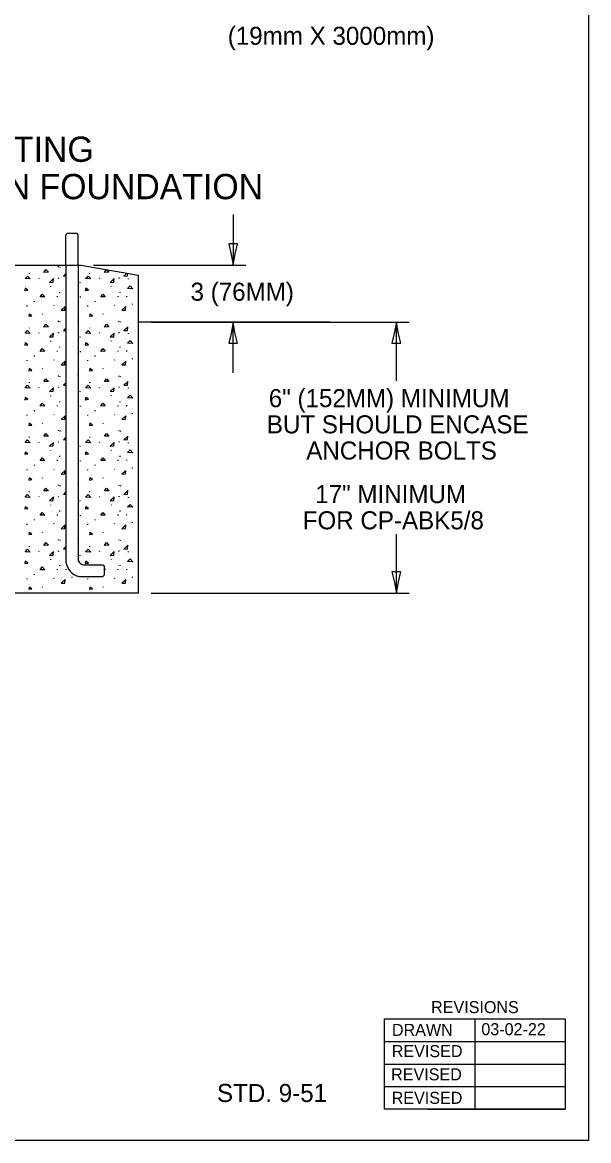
# Model space of a CAD drawing. Extents: x 1568201 to 1568989, y 1584546 to 1585546.
# Drawn here: x 1568800.6 to 1568988.6, y 1584546.5 to 1584918.1 of the extents above; entities that cross this region are included whole.
import ezdxf

# ---------------------------------------------------------------- set-up
doc = ezdxf.new("R2010")
doc.units = 0
doc.layers.add('Level 59', color=7, linetype='Continuous')
doc.layers.add('Sheets_General Details', color=7, linetype='Continuous')

msp = doc.modelspace()

# ---------------------------------------------------------------- linework, layer by layer
at = {"layer": 'Level 59'}
for p, q in [((1568920.89, 1584556.94), (1568920.89, 1584586.94)), ((1568920.89, 1584586.94), (1568980.89, 1584586.94)), ((1568950.89, 1584586.94), (1568950.89, 1584556.94)), ((1568980.89, 1584586.09), (1568980.89, 1584556.94)), ((1568920.89, 1584579.44), (1568980.89, 1584579.44)), ((1568920.89, 1584571.94), (1568980.89, 1584571.94)), ((1568920.89, 1584564.44), (1568980.89, 1584564.44)), ((1568935.17, 1584556.94), (1568980.89, 1584556.94))]:
    msp.add_line(p, q, dxfattribs=at)
msp.add_lwpolyline([(1568920.89, 1584556.94), (1568920.89, 1584586.94), (1568980.89, 1584586.94), (1568980.89, 1584556.94)], close=True, dxfattribs=at)
at = {"layer": 'Sheets_General Details'}
for p, q in [((1568870.57, 1584854.29), (1568870.57, 1584837.49)), ((1568818.71, 1584847.95), (1568815.43, 1584847.95)), ((1568819.11, 1584847.52), (1568818.71, 1584847.95)), ((1568819.11, 1584837.49), (1568819.11, 1584847.52)), ((1568812.54, 1584836.77), (1568812.59, 1584837.05)), ((1568813.08, 1584836.61), (1568813.14, 1584836.88)), ((1568815.03, 1584837.49), (1568815.03, 1584738.76)), ((1568819.11, 1584837.49), (1568819.11, 1584739.25)), ((1568819.14, 1584837.23), (1568819.14, 1584837.46)), ((1568824.18, 1584837.49), (1568874.77, 1584837.49)), ((1568802.88, 1584834.6), (1568802.91, 1584834.81)), ((1568806.05, 1584832.98), (1568806.14, 1584833.19)), ((1568812.59, 1584833.02), (1568812.62, 1584833.3)), ((1568819.7, 1584831.6), (1568819.7, 1584831.81)), ((1568823, 1584834.6), (1568823.02, 1584834.81)), ((1568826.17, 1584832.98), (1568826.26, 1584833.19)), ((1568832.71, 1584833.02), (1568832.74, 1584833.3)), ((1568835.5, 1584833.9), (1568835.56, 1584834.74)), ((1568835.83, 1584832.73), (1568835.83, 1584832.96)), ((1568839.12, 1584728.48), (1568839.12, 1584834.11)), ((1568810.05, 1584830.23), (1568809.97, 1584830.42)), ((1568812.97, 1584828.2), (1568812.97, 1584828.47)), ((1568830.17, 1584830.23), (1568830.08, 1584830.42)), ((1568833.09, 1584828.2), (1568833.09, 1584828.47)), ((1568802.2, 1584823.75), (1568802.2, 1584824.01)), ((1568804.58, 1584825.25), (1568804.58, 1584825.51)), ((1568811.12, 1584823.94), (1568811.04, 1584824.12)), ((1568812.27, 1584826.86), (1568812.27, 1584827.13)), ((1568819.9, 1584826.71), (1568819.9, 1584826.98)), ((1568822.31, 1584823.75), (1568822.31, 1584824.01)), ((1568824.69, 1584825.25), (1568824.69, 1584825.51)), ((1568831.23, 1584823.94), (1568831.16, 1584824.12)), ((1568832.39, 1584826.86), (1568832.39, 1584827.13)), ((1568835.21, 1584826.92), (1568835.21, 1584827.18)), ((1568837.18, 1584824.33), (1568837.18, 1584824.57)), ((1568807.25, 1584821.14), (1568807.36, 1584821.35)), ((1568827.37, 1584821.14), (1568827.48, 1584821.35)), ((1568802.88, 1584816.45), (1568802.91, 1584816.66)), ((1568812.54, 1584818.63), (1568812.59, 1584818.9)), ((1568813.08, 1584818.47), (1568813.14, 1584818.73)), ((1568819.14, 1584819.08), (1568819.14, 1584819.32)), ((1568823, 1584816.45), (1568823.02, 1584816.66)), ((1568832.65, 1584818.63), (1568832.71, 1584818.9)), ((1568833.19, 1584818.47), (1568833.25, 1584818.73)), ((1568902.75, 1584818.5), (1568839.12, 1584818.5)), ((1568843.32, 1584818.5), (1568874.77, 1584818.5)), ((1568843.32, 1584818.5), (1568928.98, 1584818.5)), ((1568870.57, 1584801.7), (1568870.57, 1584818.5)), ((1568924.78, 1584799.05), (1568924.78, 1584818.5)), ((1568806.05, 1584814.84), (1568806.14, 1584815.05)), ((1568812.59, 1584814.88), (1568812.62, 1584815.15)), ((1568819.7, 1584813.45), (1568819.7, 1584813.66)), ((1568826.17, 1584814.84), (1568826.26, 1584815.05)), ((1568832.71, 1584814.88), (1568832.74, 1584815.15)), ((1568835.83, 1584814.58), (1568835.83, 1584814.82)), ((1568810.05, 1584812.09), (1568809.97, 1584812.28)), ((1568812.27, 1584808.72), (1568812.27, 1584808.98)), ((1568812.97, 1584810.05), (1568812.97, 1584810.32)), ((1568830.17, 1584812.09), (1568830.08, 1584812.28)), ((1568832.39, 1584808.72), (1568832.39, 1584808.98)), ((1568833.09, 1584810.05), (1568833.09, 1584810.32)), ((1568835.21, 1584808.78), (1568835.21, 1584809.03)), ((1568802.2, 1584805.6), (1568802.2, 1584805.87)), ((1568804.58, 1584807.1), (1568804.58, 1584807.37)), ((1568811.12, 1584805.79), (1568811.04, 1584805.98)), ((1568819.9, 1584808.57), (1568819.9, 1584808.83)), ((1568822.31, 1584805.6), (1568822.31, 1584805.87)), ((1568824.69, 1584807.1), (1568824.69, 1584807.37)), ((1568831.23, 1584805.79), (1568831.16, 1584805.98)), ((1568837.18, 1584806.19), (1568837.18, 1584806.42)), ((1568807.25, 1584802.99), (1568807.36, 1584803.2)), ((1568827.37, 1584802.99), (1568827.48, 1584803.2)), ((1568802.88, 1584798.31), (1568802.91, 1584798.52)), ((1568812.54, 1584800.48), (1568812.59, 1584800.76)), ((1568813.08, 1584800.32), (1568813.14, 1584800.59)), ((1568819.14, 1584800.94), (1568819.14, 1584801.17)), ((1568823, 1584798.31), (1568823.02, 1584798.52)), ((1568832.65, 1584800.48), (1568832.71, 1584800.76)), ((1568833.19, 1584800.32), (1568833.25, 1584800.59)), ((1568806.05, 1584796.69), (1568806.14, 1584796.9)), ((1568810.05, 1584793.94), (1568809.97, 1584794.13)), ((1568812.59, 1584796.73), (1568812.62, 1584797.01)), ((1568819.7, 1584795.31), (1568819.7, 1584795.52)), ((1568826.17, 1584796.69), (1568826.26, 1584796.9)), ((1568830.17, 1584793.94), (1568830.08, 1584794.13)), ((1568832.71, 1584796.73), (1568832.74, 1584797.01)), ((1568835.83, 1584796.44), (1568835.83, 1584796.67)), ((1568812.27, 1584790.57), (1568812.27, 1584790.84)), ((1568812.97, 1584791.91), (1568812.97, 1584792.18)), ((1568819.9, 1584790.42), (1568819.9, 1584790.69)), ((1568832.39, 1584790.57), (1568832.39, 1584790.84)), ((1568833.09, 1584791.91), (1568833.09, 1584792.18)), ((1568835.21, 1584790.63), (1568835.21, 1584790.89)), ((1568802.2, 1584787.46), (1568802.2, 1584787.72)), ((1568804.58, 1584788.96), (1568804.58, 1584789.22)), ((1568811.12, 1584787.65), (1568811.04, 1584787.83)), ((1568822.31, 1584787.46), (1568822.31, 1584787.72)), ((1568824.69, 1584788.96), (1568824.69, 1584789.22)), ((1568831.23, 1584787.65), (1568831.16, 1584787.83)), ((1568837.18, 1584788.04), (1568837.18, 1584788.28)), ((1568807.25, 1584784.85), (1568807.36, 1584785.06)), ((1568819.14, 1584782.8), (1568819.14, 1584783.03)), ((1568827.37, 1584784.85), (1568827.48, 1584785.06)), ((1568802.88, 1584780.16), (1568802.91, 1584780.37)), ((1568812.54, 1584782.34), (1568812.59, 1584782.61)), ((1568813.08, 1584782.18), (1568813.14, 1584782.44)), ((1568823, 1584780.16), (1568823.02, 1584780.37)), ((1568832.65, 1584782.34), (1568832.71, 1584782.61)), ((1568833.19, 1584782.18), (1568833.25, 1584782.44)), ((1568806.05, 1584778.55), (1568806.14, 1584778.76)), ((1568810.05, 1584775.8), (1568809.97, 1584775.99)), ((1568812.59, 1584778.59), (1568812.62, 1584778.86)), ((1568819.7, 1584777.16), (1568819.7, 1584777.37)), ((1568826.17, 1584778.55), (1568826.26, 1584778.76)), ((1568830.17, 1584775.8), (1568830.08, 1584775.99)), ((1568832.71, 1584778.59), (1568832.74, 1584778.86)), ((1568835.83, 1584778.3), (1568835.83, 1584778.53)), ((1568812.27, 1584772.43), (1568812.27, 1584772.69)), ((1568812.97, 1584773.76), (1568812.97, 1584774.03)), ((1568819.9, 1584772.28), (1568819.9, 1584772.54)), ((1568832.39, 1584772.43), (1568832.39, 1584772.69)), ((1568833.09, 1584773.76), (1568833.09, 1584774.03)), ((1568835.21, 1584772.49), (1568835.21, 1584772.75)), ((1568802.2, 1584769.32), (1568802.2, 1584769.58)), ((1568804.58, 1584770.81), (1568804.58, 1584771.08)), ((1568811.12, 1584769.5), (1568811.04, 1584769.69)), ((1568822.31, 1584769.32), (1568822.31, 1584769.58)), ((1568824.69, 1584770.81), (1568824.69, 1584771.08)), ((1568831.23, 1584769.5), (1568831.16, 1584769.69)), ((1568837.18, 1584769.9), (1568837.18, 1584770.13)), ((1568807.25, 1584766.7), (1568807.36, 1584766.91)), ((1568812.54, 1584764.2), (1568812.59, 1584764.47)), ((1568819.14, 1584764.65), (1568819.14, 1584764.88)), ((1568827.37, 1584766.7), (1568827.48, 1584766.91)), ((1568832.65, 1584764.2), (1568832.71, 1584764.47)), ((1568802.88, 1584762.02), (1568802.91, 1584762.23)), ((1568812.59, 1584760.45), (1568812.62, 1584760.72)), ((1568813.08, 1584764.04), (1568813.14, 1584764.3)), ((1568823, 1584762.02), (1568823.02, 1584762.23)), ((1568832.71, 1584760.45), (1568832.74, 1584760.72)), ((1568833.19, 1584764.04), (1568833.25, 1584764.3)), ((1568806.05, 1584760.4), (1568806.14, 1584760.61)), ((1568810.05, 1584757.65), (1568809.97, 1584757.84)), ((1568819.7, 1584759.02), (1568819.7, 1584759.23)), ((1568826.17, 1584760.4), (1568826.26, 1584760.61)), ((1568830.17, 1584757.65), (1568830.08, 1584757.84)), ((1568835.83, 1584760.15), (1568835.83, 1584760.38)), ((1568812.27, 1584754.28), (1568812.27, 1584754.55)), ((1568812.97, 1584755.62), (1568812.97, 1584755.89)), ((1568819.9, 1584754.13), (1568819.9, 1584754.4)), ((1568832.39, 1584754.28), (1568832.39, 1584754.55)), ((1568833.09, 1584755.62), (1568833.09, 1584755.89)), ((1568835.21, 1584754.34), (1568835.21, 1584754.6)), ((1568802.2, 1584751.17), (1568802.2, 1584751.43)), ((1568804.58, 1584752.67), (1568804.58, 1584752.93)), ((1568811.12, 1584751.36), (1568811.04, 1584751.54)), ((1568822.31, 1584751.17), (1568822.31, 1584751.43)), ((1568824.69, 1584752.67), (1568824.69, 1584752.93)), ((1568831.23, 1584751.36), (1568831.16, 1584751.54)), ((1568837.18, 1584751.75), (1568837.18, 1584751.99)), ((1568807.25, 1584748.56), (1568807.36, 1584748.77)), ((1568812.54, 1584746.05), (1568812.59, 1584746.32)), ((1568813.08, 1584745.89), (1568813.14, 1584746.16)), ((1568819.14, 1584746.51), (1568819.14, 1584746.74)), ((1568827.37, 1584748.56), (1568827.48, 1584748.77)), ((1568832.65, 1584746.05), (1568832.71, 1584746.32)), ((1568833.19, 1584745.89), (1568833.25, 1584746.16)), ((1568924.78, 1584728.48), (1568924.78, 1584748.03)), ((1568802.88, 1584743.87), (1568802.91, 1584744.08)), ((1568806.05, 1584742.26), (1568806.14, 1584742.47)), ((1568812.59, 1584742.3), (1568812.62, 1584742.57)), ((1568823, 1584743.87), (1568823.02, 1584744.08)), ((1568826.17, 1584742.26), (1568826.26, 1584742.47)), ((1568832.71, 1584742.3), (1568832.74, 1584742.57)), ((1568835.83, 1584742.01), (1568835.83, 1584742.24)), ((1568810.05, 1584739.51), (1568809.97, 1584739.7)), ((1568819.7, 1584740.87), (1568819.7, 1584741.08)), ((1568830.17, 1584739.51), (1568830.08, 1584739.7)), ((1568804.58, 1584734.53), (1568804.58, 1584734.79)), ((1568812.27, 1584736.14), (1568812.27, 1584736.4)), ((1568812.97, 1584737.47), (1568812.97, 1584737.75)), ((1568815.09, 1584736.2), (1568815.09, 1584736.46)), ((1568827.76, 1584737.47), (1568827.76, 1584734.38)), ((1568832.39, 1584736.14), (1568832.39, 1584736.4)), ((1568833.09, 1584737.47), (1568833.09, 1584737.75)), ((1568835.21, 1584736.2), (1568835.21, 1584736.46)), ((1568802.2, 1584733.03), (1568802.2, 1584733.29)), ((1568811.12, 1584733.21), (1568811.04, 1584733.4)), ((1568817.07, 1584733.61), (1568817.07, 1584733.84)), ((1568822.31, 1584733.03), (1568822.31, 1584733.29)), ((1568831.23, 1584733.21), (1568831.16, 1584733.4)), ((1568837.18, 1584733.61), (1568837.18, 1584733.84)), ((1568807.25, 1584730.41), (1568807.36, 1584730.62)), ((1568819.14, 1584728.48), (1568819.14, 1584728.59)), ((1568827.37, 1584730.41), (1568827.48, 1584730.62)), ((1568843.32, 1584728.48), (1568928.98, 1584728.48))]:
    msp.add_line(p, q, dxfattribs=at)
for points in [[(1568201.14, 1585546.49), (1568988.64, 1585546.49), (1568988.64, 1584546.49), (1568201.14, 1584546.49)], [(1568872.03, 1584844.48), (1568870.57, 1584844.49), (1568869.1, 1584844.49), (1568869.96, 1584840.99), (1568870.57, 1584837.49), (1568871.24, 1584841.22)], [(1568807.69, 1584835.01), (1568808.37, 1584835.95), (1568809.19, 1584835.06)], [(1568827.81, 1584835.01), (1568828.49, 1584835.95), (1568829.3, 1584835.06)], [(1568810.84, 1584831.8), (1568810.89, 1584832.98), (1568809.62, 1584831.72)], [(1568821.56, 1584832.95), (1568822.37, 1584833.82), (1568823.3, 1584832.84)], [(1568801.34, 1584829.01), (1568802.38, 1584829.14), (1568801.5, 1584829.74)], [(1568806.47, 1584826.91), (1568807.17, 1584827.85), (1568807.97, 1584826.96)], [(1568821.46, 1584829.01), (1568822.5, 1584829.14), (1568821.61, 1584829.74)], [(1568835.52, 1584829.65), (1568836.36, 1584830.53), (1568837.25, 1584829.54)], [(1568814.69, 1584822.51), (1568814.76, 1584823.68), (1568813.47, 1584822.43)], [(1568822.83, 1584820.46), (1568823.87, 1584820.59), (1568822.98, 1584821.19)], [(1568834.81, 1584822.51), (1568834.87, 1584823.68), (1568833.59, 1584822.43)], [(1568807.69, 1584816.86), (1568808.37, 1584817.81), (1568809.19, 1584816.91)], [(1568827.81, 1584816.86), (1568828.49, 1584817.81), (1568829.3, 1584816.91)], [(1568835.5, 1584815.76), (1568835.58, 1584816.93), (1568834.3, 1584815.68)], [(1568869.1, 1584811.51), (1568870.57, 1584811.5), (1568872.03, 1584811.5), (1568871.17, 1584815.01), (1568870.57, 1584818.5), (1568869.89, 1584814.77)], [(1568923.32, 1584811.51), (1568924.78, 1584811.5), (1568926.24, 1584811.5), (1568925.39, 1584815.01), (1568924.78, 1584818.5), (1568924.1, 1584814.77)], [(1568801.45, 1584814.8), (1568802.26, 1584815.68), (1568803.18, 1584814.69)], [(1568810.84, 1584813.66), (1568810.89, 1584814.83), (1568809.62, 1584813.58)], [(1568830.96, 1584813.66), (1568831.01, 1584814.83), (1568829.73, 1584813.58)], [(1568806.47, 1584808.77), (1568807.17, 1584809.71), (1568807.97, 1584808.81)], [(1568821.46, 1584810.86), (1568822.5, 1584811), (1568821.61, 1584811.59)], [(1568814.69, 1584804.36), (1568814.76, 1584805.53), (1568813.47, 1584804.28)], [(1568822.83, 1584802.32), (1568823.87, 1584802.45), (1568822.98, 1584803.05)], [(1568807.69, 1584798.72), (1568808.37, 1584799.66), (1568809.19, 1584798.77)], [(1568827.81, 1584798.72), (1568828.49, 1584799.66), (1568829.3, 1584798.77)], [(1568801.45, 1584796.66), (1568802.26, 1584797.54), (1568803.18, 1584796.55)], [(1568810.84, 1584795.51), (1568810.89, 1584796.69), (1568809.62, 1584795.43)], [(1568835.52, 1584793.36), (1568836.36, 1584794.24), (1568837.25, 1584793.25)], [(1568806.47, 1584790.62), (1568807.17, 1584791.56), (1568807.97, 1584790.67)], [(1568821.46, 1584792.72), (1568822.5, 1584792.85), (1568821.61, 1584793.45)], [(1568814.69, 1584786.22), (1568814.76, 1584787.39), (1568813.47, 1584786.14)], [(1568822.83, 1584784.17), (1568823.87, 1584784.3), (1568822.98, 1584784.9)], [(1568807.69, 1584780.57), (1568808.37, 1584781.52), (1568809.19, 1584780.62)], [(1568821.56, 1584778.51), (1568822.37, 1584779.39), (1568823.3, 1584778.4)], [(1568827.81, 1584780.57), (1568828.49, 1584781.52), (1568829.3, 1584780.62)], [(1568835.52, 1584775.21), (1568836.36, 1584776.09), (1568837.25, 1584775.1)], [(1568801.34, 1584774.57), (1568802.38, 1584774.71), (1568801.5, 1584775.3)], [(1568806.47, 1584772.48), (1568807.17, 1584773.42), (1568807.97, 1584772.52)], [(1568821.46, 1584774.57), (1568822.5, 1584774.71), (1568821.61, 1584775.3)], [(1568814.69, 1584768.07), (1568814.76, 1584769.25), (1568813.47, 1584767.99)], [(1568834.81, 1584768.07), (1568834.87, 1584769.25), (1568833.59, 1584767.99)], [(1568821.56, 1584760.37), (1568822.37, 1584761.25), (1568823.3, 1584760.26)], [(1568827.81, 1584762.43), (1568828.49, 1584763.37), (1568829.3, 1584762.48)], [(1568821.46, 1584756.43), (1568822.5, 1584756.56), (1568821.61, 1584757.16)], [(1568835.52, 1584757.07), (1568836.36, 1584757.95), (1568837.25, 1584756.96)], [(1568834.81, 1584749.93), (1568834.87, 1584751.1), (1568833.59, 1584749.85)], [(1568822.83, 1584747.88), (1568823.87, 1584748.01), (1568822.98, 1584748.61)], [(1568830.96, 1584741.08), (1568831.01, 1584742.25), (1568829.73, 1584741)], [(1568835.5, 1584743.18), (1568835.58, 1584744.35), (1568834.3, 1584743.1)], [(1568835.52, 1584738.92), (1568836.36, 1584739.8), (1568837.25, 1584738.82)], [(1568926.24, 1584735.48), (1568924.78, 1584735.48), (1568923.32, 1584735.48), (1568924.17, 1584731.98), (1568924.78, 1584728.48), (1568925.46, 1584732.21)], [(1568814.69, 1584731.78), (1568814.76, 1584732.96), (1568813.47, 1584731.7)], [(1568802.71, 1584729.74), (1568803.75, 1584729.87), (1568802.87, 1584730.47)]]:
    msp.add_lwpolyline(points, close=True, dxfattribs=at)
for points in [[(1568815.03, 1584837.49), (1568815.03, 1584847.52), (1568815.43, 1584847.95)], [(1568839.12, 1584728.48), (1568699.77, 1584728.48), (1568699.77, 1584834.07), (1568718.73, 1584837.49), (1568819.98, 1584837.49), (1568839.12, 1584834.11)], [(1568801.45, 1584832.95), (1568802.26, 1584833.82), (1568803.18, 1584832.84), (1568801.45, 1584832.95)], [(1568815.03, 1584834.65), (1568814.18, 1584833.82), (1568815.03, 1584833.88)], [(1568830.96, 1584831.8), (1568831.01, 1584832.98), (1568829.73, 1584831.72), (1568830.96, 1584831.8)], [(1568835.28, 1584834.79), (1568834.3, 1584833.82), (1568835.5, 1584833.9)], [(1568826.59, 1584826.91), (1568827.29, 1584827.85), (1568828.08, 1584826.96), (1568826.59, 1584826.91)], [(1568802.71, 1584820.46), (1568803.75, 1584820.59), (1568802.87, 1584821.19), (1568802.71, 1584820.46)], [(1568815.03, 1584816.51), (1568814.18, 1584815.68), (1568815.03, 1584815.73)], [(1568821.56, 1584814.8), (1568822.37, 1584815.68), (1568823.3, 1584814.69), (1568821.56, 1584814.8)], [(1568801.34, 1584810.86), (1568802.38, 1584811), (1568801.5, 1584811.59), (1568801.34, 1584810.86)], [(1568826.59, 1584808.77), (1568827.29, 1584809.71), (1568828.08, 1584808.81), (1568826.59, 1584808.77)], [(1568835.52, 1584811.5), (1568836.36, 1584812.38), (1568837.25, 1584811.39), (1568835.52, 1584811.5)], [(1568834.81, 1584804.36), (1568834.87, 1584805.53), (1568833.59, 1584804.28), (1568834.81, 1584804.36)], [(1568802.71, 1584802.32), (1568803.75, 1584802.45), (1568802.87, 1584803.05), (1568802.71, 1584802.32)], [(1568815.03, 1584798.36), (1568814.18, 1584797.54), (1568815.03, 1584797.59)], [(1568835.5, 1584797.61), (1568835.58, 1584798.79), (1568834.3, 1584797.54), (1568835.5, 1584797.61)], [(1568821.56, 1584796.66), (1568822.37, 1584797.54), (1568823.3, 1584796.55), (1568821.56, 1584796.66)], [(1568830.96, 1584795.51), (1568831.01, 1584796.69), (1568829.73, 1584795.43), (1568830.96, 1584795.51)], [(1568801.34, 1584792.72), (1568802.38, 1584792.85), (1568801.5, 1584793.45), (1568801.34, 1584792.72)], [(1568826.59, 1584790.62), (1568827.29, 1584791.56), (1568828.08, 1584790.67), (1568826.59, 1584790.62)], [(1568834.81, 1584786.22), (1568834.87, 1584787.39), (1568833.59, 1584786.14), (1568834.81, 1584786.22)], [(1568802.71, 1584784.17), (1568803.75, 1584784.3), (1568802.87, 1584784.9), (1568802.71, 1584784.17)], [(1568801.45, 1584778.51), (1568802.26, 1584779.39), (1568803.18, 1584778.4), (1568801.45, 1584778.51)], [(1568815.03, 1584780.22), (1568814.18, 1584779.39), (1568815.03, 1584779.45)], [(1568835.5, 1584779.47), (1568835.58, 1584780.64), (1568834.3, 1584779.39), (1568835.5, 1584779.47)], [(1568810.84, 1584777.37), (1568810.89, 1584778.54), (1568809.62, 1584777.29), (1568810.84, 1584777.37)], [(1568830.96, 1584777.37), (1568831.01, 1584778.54), (1568829.73, 1584777.29), (1568830.96, 1584777.37)], [(1568826.59, 1584772.48), (1568827.29, 1584773.42), (1568828.08, 1584772.52), (1568826.59, 1584772.48)], [(1568802.71, 1584766.03), (1568803.75, 1584766.16), (1568802.87, 1584766.76), (1568802.71, 1584766.03)], [(1568822.83, 1584766.03), (1568823.87, 1584766.16), (1568822.98, 1584766.76), (1568822.83, 1584766.03)], [(1568801.45, 1584760.37), (1568802.26, 1584761.25), (1568803.18, 1584760.26), (1568801.45, 1584760.37)], [(1568807.69, 1584762.43), (1568808.37, 1584763.37), (1568809.19, 1584762.48), (1568807.69, 1584762.43)], [(1568815.03, 1584762.07), (1568814.18, 1584761.25), (1568815.03, 1584761.3)], [(1568835.5, 1584761.32), (1568835.58, 1584762.5), (1568834.3, 1584761.25), (1568835.5, 1584761.32)], [(1568801.34, 1584756.43), (1568802.38, 1584756.56), (1568801.5, 1584757.16), (1568801.34, 1584756.43)], [(1568810.84, 1584759.22), (1568810.89, 1584760.4), (1568809.62, 1584759.15), (1568810.84, 1584759.22)], [(1568830.96, 1584759.22), (1568831.01, 1584760.4), (1568829.73, 1584759.15), (1568830.96, 1584759.22)], [(1568806.47, 1584754.33), (1568807.17, 1584755.27), (1568807.97, 1584754.38), (1568806.47, 1584754.33)], [(1568826.59, 1584754.33), (1568827.29, 1584755.27), (1568828.08, 1584754.38), (1568826.59, 1584754.33)], [(1568814.69, 1584749.93), (1568814.76, 1584751.1), (1568813.47, 1584749.85), (1568814.69, 1584749.93)], [(1568802.71, 1584747.88), (1568803.75, 1584748.01), (1568802.87, 1584748.61), (1568802.71, 1584747.88)], [(1568801.45, 1584742.22), (1568802.26, 1584743.1), (1568803.18, 1584742.11), (1568801.45, 1584742.22)], [(1568807.69, 1584744.29), (1568808.37, 1584745.23), (1568809.19, 1584744.33), (1568807.69, 1584744.29)], [(1568810.84, 1584741.08), (1568810.89, 1584742.25), (1568809.62, 1584741), (1568810.84, 1584741.08)], [(1568815.03, 1584743.93), (1568814.18, 1584743.1), (1568815.03, 1584743.16)], [(1568821.56, 1584742.22), (1568822.37, 1584743.1), (1568823.3, 1584742.11), (1568821.56, 1584742.22)], [(1568827.81, 1584744.29), (1568828.49, 1584745.23), (1568829.3, 1584744.33), (1568827.81, 1584744.29)], [(1568801.34, 1584738.28), (1568802.38, 1584738.42), (1568801.5, 1584739.02), (1568801.34, 1584738.28)], [(1568821.46, 1584738.28), (1568822.5, 1584738.42), (1568821.61, 1584739.02), (1568821.46, 1584738.28)], [(1568806.47, 1584736.19), (1568807.17, 1584737.13), (1568807.97, 1584736.23), (1568806.47, 1584736.19)], [(1568821.06, 1584737.86), (1568827.27, 1584737.86), (1568827.76, 1584737.47)], [(1568827.76, 1584736.6), (1568828.08, 1584736.23), (1568827.76, 1584736.22)], [(1568819.23, 1584733.98), (1568827.28, 1584733.98), (1568827.76, 1584734.38)], [(1568834.81, 1584731.78), (1568834.87, 1584732.96), (1568833.59, 1584731.7), (1568834.81, 1584731.78)], [(1568822.83, 1584729.74), (1568823.87, 1584729.87), (1568822.98, 1584730.47), (1568822.83, 1584729.74)]]:
    msp.add_lwpolyline(points, dxfattribs=at)
for centre, radius, start, end in [((1568820.77, 1584739.57), 5.79, 188.076, 254.6258), ((1568821.32, 1584740.3), 2.45, 205.4516, 263.9251)]:
    msp.add_arc(centre, radius, start, end, dxfattribs=at)

# ---------------------------------------------------------------- texts
at = {"layer": 'Level 59'}
for s, p in [('REVISIONS', (1568936.32, 1584588.87)), ('REVISED', (1568923.27, 1584574.24)), ('REVISED', (1568923.04, 1584566.53)), ('REVISED', (1568923.23, 1584558.72))]:
    msp.add_text(s, height=4, rotation=360, dxfattribs=at).set_placement(p)
for s, height, p in [('DRAWN', 4, (1568923.31, 1584581.3)), ('03-02-22', 4, (1568953.01, 1584581.54)), ('STD. 9-51', 6, (1568865.2, 1584559.34))]:
    msp.add_text(s, height=height, dxfattribs=at).set_placement(p)
at = {"layer": 'Sheets_General Details'}
for s, height, p in [('(19mm X 3000mm)', 6, (1568868.78, 1584910.66)), ('OPTIONAL MOUNTING', 8.4, (1568703.18, 1584871.77)), ('NO BASE, MOUNT DIRECTLY ON FOUNDATION', 8.4, (1568627.14, 1584859.36)), ('3 (76MM)', 6, (1568856.42, 1584825.61)), ('6" (152MM) MINIMUM', 6, (1568882.4, 1584790.24)), ('BUT SHOULD ENCASE', 6, (1568881.75, 1584781.54)), ('ANCHOR BOLTS', 6, (1568894.85, 1584772.84)), ('17" MINIMUM', 6, (1568897.83, 1584758.35)), ('FOR CP-ABK5/8', 6, (1568893.67, 1584749.65))]:
    msp.add_text(s, height=height, dxfattribs=at).set_placement(p)

doc.saveas('drawing.dxf')
